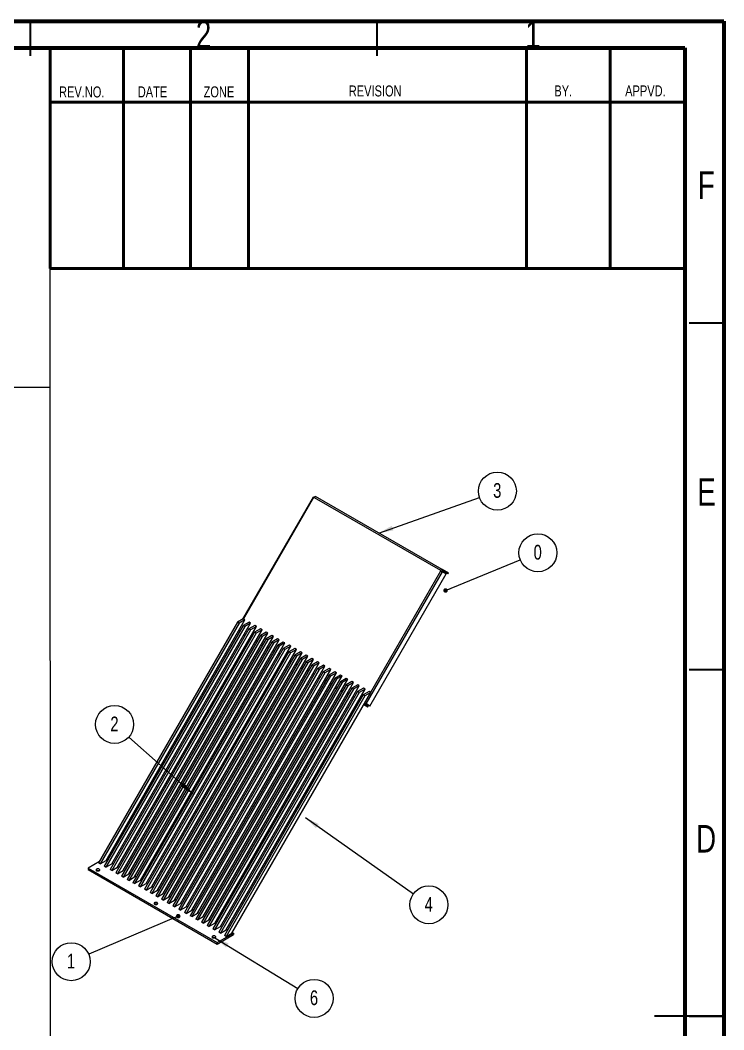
# Model space of a CAD drawing. Header units: millimetres. Extents: x 15 to 1266, y -324 to 294.
# Drawn here: x 1164.8 to 1266.3, y 148.8 to 294.4 of the extents above; entities that cross this region are included whole.
import ezdxf

# ---------------------------------------------------------------- set-up
doc = ezdxf.new("R2010")
doc.units = ezdxf.units.MM
doc.styles.add('SLDTEXTSTYLE0', font='TXT', dxfattribs={"width": 0.75})
doc.dimstyles.new('SLDDIMSTYLE0', dxfattribs={"dimtxt": 0.18, "dimasz": 0.651282, "dimexe": 0, "dimexo": 0.0625, "dimgap": 0, "dimtad": 0, "dimtih": 1, "dimtoh": 1, "dimdec": 0, "dimrnd": 1e-09, "dimzin": 0, "dimdsep": 46, "dimtxsty": 'Standard', "dimblk1": 'DOT', "dimblk2": 'DOT', "dimsah": 1, "dimcen": 0.09, "dimadec": 0, "dimazin": 0, "dimtfac": 0.651282, "dimtdec": 0, "dimtofl": 0, "dimtmove": 0, "dimatfit": 3, "dimldrblk": 'DOT', "dimfxl": 1, "dimfrac": 2, "dimtolj": 1, "dimtzin": 0, "dimarcsym": 0})
doc.dimstyles.new('SLDDIMSTYLE1', dxfattribs={"dimtxt": 0.18, "dimasz": 2.116667, "dimexe": 0, "dimexo": 0.0625, "dimgap": 0, "dimtad": 0, "dimtih": 1, "dimtoh": 1, "dimdec": 0, "dimrnd": 1e-09, "dimzin": 0, "dimdsep": 46, "dimtxsty": 'Standard', "dimsah": 1, "dimcen": 0.09, "dimadec": 0, "dimazin": 0, "dimtfac": 2.116667, "dimtdec": 0, "dimtofl": 0, "dimtmove": 0, "dimatfit": 3, "dimfxl": 1, "dimfrac": 2, "dimtolj": 1, "dimtzin": 0, "dimarcsym": 0})

# ---------------------------------------------------------------- blocks, each defined once
blk = doc.blocks.new('SW_NOTE_0_22')
at = {"color": 0, "linetype": 'Continuous', "lineweight": 0}
blk.add_circle((2.59, 0.91), 2.74, dxfattribs=at)
at = {"color": 0, "linetype": 'Continuous', "lineweight": 0, "insert": (2.57, 2.06), "char_height": 2.12, "attachment_point": 2, "style": 'SLDTEXTSTYLE0'}
blk.add_mtext('3', dxfattribs=at)
blk = doc.blocks.new('SW_NOTE_0_23')
at = {"color": 0, "linetype": 'Continuous', "lineweight": 0}
blk.add_circle((2.54, 1.04), 2.74, dxfattribs=at)
at = {"color": 0, "linetype": 'Continuous', "lineweight": 0, "insert": (2.52, 2.18), "char_height": 2.12, "attachment_point": 2, "style": 'SLDTEXTSTYLE0'}
blk.add_mtext('0', dxfattribs=at)
blk = doc.blocks.new('_Dot')
at = {"color": 0, "linetype": 'ByBlock', "lineweight": -2}
blk.add_line((-0.5, 0), (-1, 0), dxfattribs=at)
at = {"color": 0, "linetype": 'ByBlock', "const_width": 0.5}
blk.add_lwpolyline([(-0.25, 0, 1), (0.25, 0, 1)], format="xyb", close=True, dxfattribs=at)
blk = doc.blocks.new('SW_NOTE_0_24')
at = {"color": 0, "linetype": 'Continuous', "lineweight": 0}
blk.add_circle((-2.52, -1.07), 2.74, dxfattribs=at)
at = {"color": 0, "linetype": 'Continuous', "lineweight": 0, "insert": (-2.55, 0.07), "char_height": 2.12, "attachment_point": 2, "style": 'SLDTEXTSTYLE0'}
blk.add_mtext('1', dxfattribs=at)
blk = doc.blocks.new('SW_NOTE_0_25')
at = {"color": 0, "linetype": 'Continuous', "lineweight": 0}
blk.add_circle((2.24, -1.58), 2.74, dxfattribs=at)
at = {"color": 0, "linetype": 'Continuous', "lineweight": 0, "insert": (2.22, -0.44), "char_height": 2.12, "attachment_point": 2, "style": 'SLDTEXTSTYLE0'}
blk.add_mtext('4', dxfattribs=at)
blk = doc.blocks.new('SW_NOTE_0_26')
at = {"color": 0, "linetype": 'Continuous', "lineweight": 0}
blk.add_circle((2.34, -1.43), 2.74, dxfattribs=at)
at = {"color": 0, "linetype": 'Continuous', "lineweight": 0, "insert": (2.32, -0.28), "char_height": 2.12, "attachment_point": 2, "style": 'SLDTEXTSTYLE0'}
blk.add_mtext('6', dxfattribs=at)
blk = doc.blocks.new('SW_NOTE_0_27')
at = {"color": 0, "linetype": 'Continuous', "lineweight": 0}
blk.add_circle((-2.05, 1.82), 2.74, dxfattribs=at)
at = {"color": 0, "linetype": 'Continuous', "lineweight": 0, "insert": (-2.07, 2.96), "char_height": 2.12, "attachment_point": 2, "style": 'SLDTEXTSTYLE0'}
blk.add_mtext('2', dxfattribs=at)

msp = doc.modelspace()

# ---------------------------------------------------------------- linework, layer by layer
at = {"color": 7, "linetype": 'Continuous', "lineweight": 70}
for p, q in [((866.2637935, 294.2908887), (1266.2637935, 294.2908887)), ((1266.2637935, 294.2908887), (1266.2637935, 7.2908887)), ((871.2637935, 290.4244138), (1260.6662656, 290.4244138)), ((1260.6662656, 290.4244138), (1260.6662656, 13.4244138))]:
    msp.add_line(p, q, dxfattribs=at)
at = {"color": 7, "linetype": 'Continuous', "lineweight": 35}
for p, q in [((1166.2637935, 289.2908887), (1166.2637935, 294.2908887)), ((1216.2637935, 289.2908887), (1216.2637935, 294.2908887)), ((1261.2637935, 250.7908887), (1266.2637935, 250.7908887)), ((1261.2637935, 200.7908887), (1266.2637935, 200.7908887)), ((1266.2647935, 150.7908887), (1256.2627935, 150.7908887)), ((1261.2637935, 150.7908887), (1266.2637935, 150.7908887))]:
    msp.add_line(p, q, dxfattribs=at)
at = {"color": 7, "linetype": 'Continuous', "lineweight": 50}
for p, q in [((1169.1066545, 290.4244138), (1169.1066545, 258.6014948)), ((1179.6825931, 290.4244138), (1179.6825931, 258.7382001)), ((1189.3420038, 290.4244138), (1189.3420038, 258.6014745)), ((1197.6994507, 290.4244138), (1197.6994507, 258.6014948)), ((1237.8161363, 290.4244138), (1237.8161363, 258.6014948)), ((1249.8527482, 290.4244138), (1249.8527482, 258.6014745)), ((1260.6662656, 282.6086927), (1169.1066545, 282.6086927)), ((1260.6662656, 258.6014948), (1169.1066545, 258.6014948))]:
    msp.add_line(p, q, dxfattribs=at)
at = {"color": 7, "linetype": 'Continuous', "lineweight": 18}
for p, q in [((1169.1478154, 96.6162768), (1169.1066545, 258.6014948)), ((871.5059989, 241.4892003), (1169.1110028, 241.4892003))]:
    msp.add_line(p, q, dxfattribs=at)
at = {"color": 7, "linetype": 'Continuous', "lineweight": 25}
for p, q in [((1225.6289249, 215.184809), (1207.3579557, 225.732415)), ((1207.0185016, 225.6214412), (1196.8522182, 208.0129219)), ((1207.1209935, 225.5812233), (1207.0420689, 225.6267867)), ((1207.145333, 225.5087774), (1207.0746223, 225.5495978)), ((1207.1717513, 225.5545352), (1207.1303414, 225.5784484)), ((1207.195333, 225.59538), (1207.145333, 225.5087774)), ((1207.195333, 225.59538), (1225.3915475, 215.0909289)), ((1214.6776707, 195.8131126), (1225.6801093, 214.8698953)), ((1215.211004, 195.5051257), (1226.2134427, 214.5619085)), ((1225.3915475, 215.0909289), (1225.3415475, 215.0043264)), ((1225.3415475, 215.0043264), (1225.4122582, 214.963506)), ((1225.3915475, 215.0909289), (1225.4415475, 215.0620551)), ((1225.4415475, 215.0620551), (1225.3915475, 214.9754526)), ((1225.518654, 214.9216949), (1225.5160275, 214.9230745)), ((1226.4789249, 214.5784786), (1225.5779601, 215.0985945)), ((1225.6289249, 215.184809), (1225.5789249, 215.0982064)), ((1226.4789249, 214.5784786), (1225.5789249, 215.0982064)), ((1225.6573485, 214.8804138), (1225.5974527, 214.9149901)), ((1226.5289249, 214.6650811), (1225.6289249, 215.184809)), ((1225.6801093, 214.8698953), (1226.2134427, 214.5619085)), ((1226.4789249, 214.5784786), (1226.5289249, 214.6650811)), ((1196.1181397, 207.5891474), (1176.0834475, 172.8880428)), ((1196.3538419, 207.4530794), (1176.3191498, 172.7519748)), ((1196.9430976, 207.1129094), (1176.9084055, 172.4118048)), ((1197.1787998, 206.9768413), (1177.1441077, 172.2757367)), ((1177.1524831, 173.2330479), (1197.1871753, 207.9341525)), ((1177.977441, 172.7568098), (1198.0121332, 207.4579144)), ((1178.802399, 172.2805718), (1198.8370911, 206.9816764)), ((1196.951473, 208.0702205), (1196.1181397, 207.5891474)), ((1196.3538419, 207.4530794), (1196.1181397, 207.5891474)), ((1197.1871753, 207.9341525), (1196.3538419, 207.4530794)), ((1197.7764309, 207.5939824), (1196.9430976, 207.1129094)), ((1197.1787998, 206.9768413), (1196.9430976, 207.1129094)), ((1197.1871753, 207.9341525), (1196.951473, 208.0702205)), ((1198.0121332, 207.4579144), (1197.1787998, 206.9768413)), ((1198.6013888, 207.1177444), (1197.7680555, 206.6366713)), ((1198.0121332, 207.4579144), (1197.7764309, 207.5939824)), ((1198.8370911, 206.9816764), (1198.0037578, 206.5006033)), ((1198.8370911, 206.9816764), (1198.6013888, 207.1177444)), ((1197.7680555, 206.6366713), (1177.7333634, 171.9355667)), ((1198.0037578, 206.5006033), (1177.9690656, 171.7994987)), ((1198.5930134, 206.1604332), (1178.5583213, 171.4593286)), ((1198.8287157, 206.0243652), (1178.7940235, 171.3232606)), ((1199.4179713, 205.6841952), (1179.3832792, 170.9830906)), ((1199.6536736, 205.5481271), (1179.6189814, 170.8470225)), ((1179.6273569, 171.8043337), (1199.662049, 206.5054383)), ((1180.4523148, 171.3280956), (1200.4870069, 206.0292002)), ((1181.2772727, 170.8518576), (1201.3119648, 205.5529622)), ((1196.3597018, 206.1024383), (1196.1871607, 206.2020765)), ((1196.1871671, 206.2020876), (1196.3597223, 206.1024737)), ((1197.0120817, 205.7257745), (1197.1846368, 205.6261605)), ((1197.0121251, 205.7258495), (1197.1846802, 205.6262356)), ((1198.0037578, 206.5006033), (1197.7680555, 206.6366713)), ((1199.4263467, 206.6415063), (1198.5930134, 206.1604332)), ((1198.8287157, 206.0243652), (1198.5930134, 206.1604332)), ((1199.662049, 206.5054383), (1198.8287157, 206.0243652)), ((1200.2513047, 206.1652682), (1199.4179713, 205.6841952)), ((1199.6536736, 205.5481271), (1199.4179713, 205.6841952)), ((1199.662049, 206.5054383), (1199.4263467, 206.6415063)), ((1200.4870069, 206.0292002), (1199.6536736, 205.5481271)), ((1201.0762626, 205.6890302), (1200.2429292, 205.2079571)), ((1200.4870069, 206.0292002), (1200.2513047, 206.1652682)), ((1201.3119648, 205.5529622), (1200.4786315, 205.0718891)), ((1201.3119648, 205.5529622), (1201.0762626, 205.6890302)), ((1200.2429292, 205.2079571), (1180.2082371, 170.5068525)), ((1200.4786315, 205.0718891), (1180.4439394, 170.3707845)), ((1201.0678871, 204.731719), (1181.033195, 170.0306144)), ((1201.3035894, 204.595651), (1181.2688973, 169.8945464)), ((1201.8928451, 204.255481), (1181.8581529, 169.5543764)), ((1202.1285473, 204.1194129), (1182.0938552, 169.4183084)), ((1182.1022306, 170.3756195), (1202.1369227, 205.0767241)), ((1182.9271885, 169.8993814), (1202.9618806, 204.600486)), ((1183.7521464, 169.4231434), (1203.7868386, 204.124248)), ((1197.8370396, 205.2495364), (1198.0095947, 205.1499225)), ((1197.837083, 205.2496115), (1198.0096381, 205.1499975)), ((1198.6619975, 204.7732983), (1198.8345527, 204.6736844)), ((1198.6620409, 204.7733734), (1198.834596, 204.6737595)), ((1199.4869554, 204.2970603), (1199.6595106, 204.1974463)), ((1199.4869988, 204.2971354), (1199.6595539, 204.1975214)), ((1200.4786315, 205.0718891), (1200.2429292, 205.2079571)), ((1201.9012205, 205.2127921), (1201.0678871, 204.731719)), ((1201.3035894, 204.595651), (1201.0678871, 204.731719)), ((1202.1369227, 205.0767241), (1201.3035894, 204.595651)), ((1202.7261784, 204.7365541), (1201.8928451, 204.255481)), ((1202.1285473, 204.1194129), (1201.8928451, 204.255481)), ((1202.1369227, 205.0767241), (1201.9012205, 205.2127921)), ((1202.9618806, 204.600486), (1202.1285473, 204.1194129)), ((1203.5511363, 204.260316), (1202.717803, 203.7792429)), ((1202.9618806, 204.600486), (1202.7261784, 204.7365541)), ((1203.7868386, 204.124248), (1202.9535052, 203.6431749)), ((1203.7868386, 204.124248), (1203.5511363, 204.260316)), ((1202.717803, 203.7792429), (1182.6831108, 169.0781383)), ((1202.9535052, 203.6431749), (1182.9188131, 168.9420703)), ((1203.5427609, 203.3030048), (1183.5080687, 168.6019002)), ((1203.7784631, 203.1669368), (1183.743771, 168.4658322)), ((1204.3677188, 202.8267668), (1184.3330267, 168.1256622)), ((1204.603421, 202.6906987), (1184.5687289, 167.9895942)), ((1184.5771043, 168.9469053), (1204.6117965, 203.6480099)), ((1185.4020622, 168.4706673), (1205.4367544, 203.1717718)), ((1186.2270202, 167.9944292), (1206.2617123, 202.6955338)), ((1200.3119134, 203.8208222), (1200.4844685, 203.7212083)), ((1200.3119567, 203.8208973), (1200.4845118, 203.7212833)), ((1201.1368713, 203.3445842), (1201.3094264, 203.2449702)), ((1201.1369146, 203.3446592), (1201.3094697, 203.2450453)), ((1201.9618292, 202.8683461), (1202.1343843, 202.7687321)), ((1201.9618725, 202.8684212), (1202.1344276, 202.7688072)), ((1202.9535052, 203.6431749), (1202.717803, 203.7792429)), ((1202.7867871, 202.392108), (1202.9593422, 202.2924941)), ((1202.7868304, 202.3921831), (1202.9593856, 202.2925691)), ((1204.3760942, 203.7840779), (1203.5427609, 203.3030048)), ((1203.7784631, 203.1669368), (1203.5427609, 203.3030048)), ((1204.6117965, 203.6480099), (1203.7784631, 203.1669368)), ((1205.2010521, 203.3078399), (1204.3677188, 202.8267668)), ((1204.603421, 202.6906987), (1204.3677188, 202.8267668)), ((1204.6117965, 203.6480099), (1204.3760942, 203.7840779)), ((1205.4367544, 203.1717718), (1204.603421, 202.6906987)), ((1206.02601, 202.8316018), (1205.1926767, 202.3505287)), ((1205.4367544, 203.1717718), (1205.2010521, 203.3078399)), ((1206.2617123, 202.6955338), (1205.428379, 202.2144607)), ((1206.2617123, 202.6955338), (1206.02601, 202.8316018)), ((1205.1926767, 202.3505287), (1185.1579846, 167.6494241)), ((1205.428379, 202.2144607), (1185.3936868, 167.5133561)), ((1206.0176346, 201.8742906), (1185.9829425, 167.173186)), ((1206.2533369, 201.7382226), (1186.2186447, 167.037118)), ((1206.8425925, 201.3980526), (1186.8079004, 166.696948)), ((1207.0782948, 201.2619845), (1187.0436026, 166.56088)), ((1187.0519781, 167.5181911), (1207.0866702, 202.2192957)), ((1207.6675504, 200.9218145), (1187.6328583, 166.2207099)), ((1187.876936, 167.0419531), (1207.9116281, 201.7430576)), ((1188.7018939, 166.565715), (1208.736586, 201.2668196)), ((1203.611745, 201.91587), (1203.7843001, 201.816256)), ((1203.6117883, 201.915945), (1203.7843435, 201.8163311)), ((1204.4367029, 201.4396319), (1204.609258, 201.3400179)), ((1204.4367463, 201.439707), (1204.6093014, 201.340093)), ((1205.428379, 202.2144607), (1205.1926767, 202.3505287)), ((1205.2616608, 200.9633938), (1205.4342159, 200.8637799)), ((1205.2617042, 200.9634689), (1205.4342593, 200.8638549)), ((1206.8509679, 202.3553637), (1206.0176346, 201.8742906)), ((1206.2533369, 201.7382226), (1206.0176346, 201.8742906)), ((1207.0866702, 202.2192957), (1206.2533369, 201.7382226)), ((1207.6759259, 201.8791257), (1206.8425925, 201.3980526)), ((1207.0782948, 201.2619845), (1206.8425925, 201.3980526)), ((1207.0866702, 202.2192957), (1206.8509679, 202.3553637)), ((1207.9116281, 201.7430576), (1207.0782948, 201.2619845)), ((1208.5008838, 201.4028876), (1207.6675504, 200.9218145)), ((1207.9032527, 200.7857465), (1207.6675504, 200.9218145)), ((1207.9116281, 201.7430576), (1207.6759259, 201.8791257)), ((1208.736586, 201.2668196), (1207.9032527, 200.7857465)), ((1209.3258417, 200.9266495), (1208.4925083, 200.4455764)), ((1208.736586, 201.2668196), (1208.5008838, 201.4028876)), ((1209.5615439, 200.7905815), (1209.3258417, 200.9266495)), ((1207.9032527, 200.7857465), (1187.8685606, 166.0846419)), ((1208.4925083, 200.4455764), (1188.4578162, 165.7444719)), ((1208.7282106, 200.3095084), (1188.6935185, 165.6084038)), ((1209.3174663, 199.9693384), (1189.2827741, 165.2682338)), ((1209.5531685, 199.8332704), (1189.5184764, 165.1321658)), ((1189.5268518, 166.0894769), (1209.5615439, 200.7905815)), ((1210.1424242, 199.4931003), (1190.107732, 164.7919957)), ((1190.3518097, 165.6132389), (1210.3865018, 200.3143434)), ((1191.1767676, 165.1370008), (1211.2114598, 199.8381054)), ((1206.0866187, 200.4871558), (1206.2591739, 200.3875418)), ((1206.0866621, 200.4872308), (1206.2592172, 200.3876169)), ((1206.9115766, 200.0109177), (1207.0841318, 199.9113037)), ((1206.91162, 200.0109928), (1207.0841751, 199.9113788)), ((1207.7365346, 199.5346796), (1207.9090897, 199.4350657)), ((1207.7365779, 199.5347547), (1207.909133, 199.4351407)), ((1208.7282106, 200.3095084), (1208.4925083, 200.4455764)), ((1209.5615439, 200.7905815), (1208.7282106, 200.3095084)), ((1210.1507996, 200.4504115), (1209.3174663, 199.9693384)), ((1209.5531685, 199.8332704), (1209.3174663, 199.9693384)), ((1210.3865018, 200.3143434), (1209.5531685, 199.8332704)), ((1210.9757575, 199.9741734), (1210.1424242, 199.4931003)), ((1210.3781264, 199.3570323), (1210.1424242, 199.4931003)), ((1210.3865018, 200.3143434), (1210.1507996, 200.4504115)), ((1211.2114598, 199.8381054), (1210.3781264, 199.3570323)), ((1211.8007154, 199.4979353), (1210.9673821, 199.0168622)), ((1211.2114598, 199.8381054), (1210.9757575, 199.9741734)), ((1212.0364177, 199.3618673), (1211.8007154, 199.4979353)), ((1210.3781264, 199.3570323), (1190.3434343, 164.6559277)), ((1210.9673821, 199.0168622), (1190.9326899, 164.3157577)), ((1211.2030843, 198.8807942), (1191.1683922, 164.1796896)), ((1211.79234, 198.5406242), (1191.7576479, 163.8395196)), ((1212.0280422, 198.4045562), (1191.9933501, 163.7034516)), ((1192.0017255, 164.6607627), (1212.0364177, 199.3618673)), ((1212.6172979, 198.0643861), (1192.5826058, 163.3632815)), ((1192.8266834, 164.1845247), (1212.8613756, 198.8856293)), ((1193.6516414, 163.7082866), (1213.6863335, 198.4093912)), ((1208.5614925, 199.0584416), (1208.7340476, 198.9588276)), ((1208.5615358, 199.0585166), (1208.7340909, 198.9589027)), ((1209.3864504, 198.5822035), (1209.5590055, 198.4825895)), ((1209.3864937, 198.5822786), (1209.5590488, 198.4826646)), ((1210.2114083, 198.1059654), (1210.3839634, 198.0063515)), ((1210.2114516, 198.1060405), (1210.3840068, 198.0064266)), ((1211.2030843, 198.8807942), (1210.9673821, 199.0168622)), ((1212.0364177, 199.3618673), (1211.2030843, 198.8807942)), ((1212.6256733, 199.0216973), (1211.79234, 198.5406242)), ((1212.0280422, 198.4045562), (1211.79234, 198.5406242)), ((1212.8613756, 198.8856293), (1212.0280422, 198.4045562)), ((1213.4506312, 198.5454592), (1212.6172979, 198.0643861)), ((1212.8530002, 197.9283181), (1212.6172979, 198.0643861)), ((1212.8613756, 198.8856293), (1212.6256733, 199.0216973)), ((1213.6863335, 198.4093912), (1212.8530002, 197.9283181)), ((1214.2755891, 198.0692211), (1213.4422558, 197.588148)), ((1213.6863335, 198.4093912), (1213.4506312, 198.5454592)), ((1214.5112914, 197.9331531), (1214.2755891, 198.0692211)), ((1212.8530002, 197.9283181), (1192.818308, 163.2272135)), ((1213.4422558, 197.588148), (1193.4075637, 162.8870435)), ((1213.6779581, 197.45208), (1193.6432659, 162.7509754)), ((1214.2672137, 197.11191), (1194.2325216, 162.4108054)), ((1214.502916, 196.975842), (1194.4682239, 162.2747374)), ((1194.4765993, 163.2320485), (1214.5112914, 197.9331531)), ((1195.3015572, 162.7558105), (1215.3362493, 197.4569151)), ((1211.0363662, 197.6297274), (1211.2089213, 197.5301134)), ((1211.0364095, 197.6298024), (1211.2089647, 197.5301885)), ((1211.8613241, 197.1534893), (1212.0338792, 197.0538754)), ((1211.8613675, 197.1535644), (1212.0339226, 197.0539504)), ((1212.686282, 196.6772512), (1212.8588372, 196.5776373)), ((1212.6863254, 196.6773263), (1212.8588805, 196.5777124)), ((1213.6779581, 197.45208), (1213.4422558, 197.588148)), ((1214.5112914, 197.9331531), (1213.6779581, 197.45208)), ((1215.1005471, 197.5929831), (1214.2672137, 197.11191)), ((1214.502916, 196.975842), (1214.2672137, 197.11191)), ((1215.3362493, 197.4569151), (1214.502916, 196.975842)), ((1215.3362493, 197.4569151), (1215.1005471, 197.5929831)), ((1213.5112399, 196.2010132), (1213.6837951, 196.1013992)), ((1213.5112833, 196.2010882), (1213.6838384, 196.1014743)), ((1214.3361978, 195.7247751), (1214.9126791, 195.3919796)), ((1214.3362412, 195.7248502), (1214.3793458, 195.6999664)), ((1214.3793458, 195.6999664), (1214.4293458, 195.786569)), ((1214.3793458, 195.6999664), (1214.9126791, 195.3919796)), ((1214.4293458, 195.786569), (1214.9626791, 195.4785821)), ((1214.6776707, 195.8131126), (1214.60696, 195.853933)), ((1215.1402933, 195.5459462), (1214.60696, 195.853933)), ((1215.211004, 195.5051257), (1214.6776707, 195.8131126)), ((1214.9126791, 195.3919796), (1214.9626791, 195.4785821)), ((1215.211004, 195.5051257), (1215.1402933, 195.5459462)), ((1177.383959, 173.2354877), (1177.2114039, 173.3351017)), ((1176.2012795, 173.0921338), (1174.5597583, 172.1445038)), ((1174.5597583, 172.1445038), (1174.5597583, 171.9267595)), ((1174.5597583, 172.1445038), (1193.1802368, 161.3951303)), ((1174.5597583, 171.9267595), (1193.1802368, 161.1773861)), ((1176.3191498, 172.7519748), (1176.0834475, 172.8880428)), ((1176.3191498, 172.7519748), (1177.1524831, 173.2330479)), ((1177.1441077, 172.2757367), (1176.9084055, 172.4118048)), ((1177.1441077, 172.2757367), (1177.977441, 172.7568098)), ((1177.9690656, 171.7994987), (1177.7333634, 171.9355667)), ((1177.9690656, 171.7994987), (1178.802399, 172.2805718)), ((1178.2089169, 172.7592497), (1178.0363618, 172.8588636)), ((1178.7940235, 171.3232606), (1179.6273569, 171.8043337)), ((1179.0338749, 172.2830116), (1178.8613197, 172.3826256)), ((1179.8588328, 171.8067735), (1179.6862776, 171.9063875)), ((1178.7940235, 171.3232606), (1178.5583213, 171.4593286)), ((1179.6189814, 170.8470225), (1179.3832792, 170.9830906)), ((1179.6189814, 170.8470225), (1180.4523148, 171.3280956)), ((1180.4439394, 170.3707845), (1180.2082371, 170.5068525)), ((1180.4439394, 170.3707845), (1181.2772727, 170.8518576)), ((1180.6837907, 171.3305355), (1180.5112356, 171.4301494)), ((1181.2688973, 169.8945464), (1182.1022306, 170.3756195)), ((1181.5087486, 170.8542974), (1181.3361935, 170.9539114)), ((1182.3337065, 170.3780593), (1182.1611514, 170.4776733)), ((1181.2688973, 169.8945464), (1181.033195, 170.0306144)), ((1182.0938552, 169.4183084), (1181.8581529, 169.5543764)), ((1182.0938552, 169.4183084), (1182.9271885, 169.8993814)), ((1182.9188131, 168.9420703), (1182.6831108, 169.0781383)), ((1182.9188131, 168.9420703), (1183.7521464, 169.4231434)), ((1183.1586644, 169.9018213), (1182.9861093, 170.0014352)), ((1183.743771, 168.4658322), (1184.5771043, 168.9469053)), ((1183.9836223, 169.4255832), (1183.8110672, 169.5251972)), ((1184.8085802, 168.9493451), (1184.6360251, 169.0489591)), ((1183.743771, 168.4658322), (1183.5080687, 168.6019002)), ((1184.5687289, 167.9895942), (1184.3330267, 168.1256622)), ((1184.5687289, 167.9895942), (1185.4020622, 168.4706673)), ((1185.3936868, 167.5133561), (1185.1579846, 167.6494241)), ((1185.3936868, 167.5133561), (1186.2270202, 167.9944292)), ((1185.6335381, 168.4731071), (1185.460983, 168.572721)), ((1186.2186447, 167.037118), (1187.0519781, 167.5181911)), ((1186.4584961, 167.996869), (1186.2859409, 168.096483)), ((1187.283454, 167.5206309), (1187.1108988, 167.6202449)), ((1186.2186447, 167.037118), (1185.9829425, 167.173186)), ((1187.0436026, 166.56088), (1186.8079004, 166.696948)), ((1187.0436026, 166.56088), (1187.876936, 167.0419531)), ((1187.8685606, 166.0846419), (1187.6328583, 166.2207099)), ((1187.8685606, 166.0846419), (1188.7018939, 166.565715)), ((1188.1084119, 167.0443929), (1187.9358568, 167.1440068)), ((1188.6935185, 165.6084038), (1189.5268518, 166.0894769)), ((1188.9333698, 166.5681548), (1188.7608147, 166.6677688)), ((1189.7583277, 166.0919168), (1189.5857726, 166.1915307)), ((1188.6935185, 165.6084038), (1188.4578162, 165.7444719)), ((1189.5184764, 165.1321658), (1189.2827741, 165.2682338)), ((1189.5184764, 165.1321658), (1190.3518097, 165.6132389)), ((1190.3434343, 164.6559277), (1190.107732, 164.7919957)), ((1190.3434343, 164.6559277), (1191.1767676, 165.1370008)), ((1190.5832856, 165.6156787), (1190.4107305, 165.7152926)), ((1191.1683922, 164.1796896), (1192.0017255, 164.6607627)), ((1191.4082435, 165.1394406), (1191.2356884, 165.2390546)), ((1192.2332014, 164.6632026), (1192.0606463, 164.7628165)), ((1191.1683922, 164.1796896), (1190.9326899, 164.3157577)), ((1191.9933501, 163.7034516), (1191.7576479, 163.8395196)), ((1191.9933501, 163.7034516), (1192.8266834, 164.1845247)), ((1192.818308, 163.2272135), (1192.5826058, 163.3632815)), ((1192.818308, 163.2272135), (1193.6516414, 163.7082866)), ((1193.0581594, 164.1869645), (1192.8856042, 164.2865784)), ((1193.6432659, 162.7509754), (1194.4765993, 163.2320485)), ((1193.8831173, 163.7107264), (1193.7105621, 163.8103404)), ((1194.7080752, 163.2344884), (1194.53552, 163.3341023)), ((1193.1802368, 161.3951303), (1195.5372594, 162.7558105)), ((1193.1802368, 161.1773861), (1195.5372594, 162.5380663)), ((1193.6432659, 162.7509754), (1193.4075637, 162.8870435)), ((1194.4682239, 162.2747374), (1194.2325216, 162.4108054)), ((1194.4682239, 162.2747374), (1195.3015572, 162.7558105)), ((1195.5372594, 162.7558105), (1195.360478, 162.8578642)), ((1195.5372594, 162.7558105), (1195.5372594, 162.5380663)), ((1193.1802368, 161.3951303), (1193.1802368, 161.1773861))]:
    msp.add_line(p, q, dxfattribs=at)
at = {"color": 8, "linetype": 'Continuous', "lineweight": 25}
for p, q in [((1196.9750432, 208.0566137), (1207.0746223, 225.5495978)), ((1207.1303414, 225.5784484), (1207.1073917, 225.5386982)), ((1225.4122582, 214.963506), (1215.3126791, 197.4705219)), ((1196.4597304, 206.2756928), (1196.2871753, 206.3753068)), ((1197.2846883, 205.7994548), (1197.1121332, 205.8990687)), ((1198.1096462, 205.3232167), (1197.9370911, 205.4228306)), ((1198.9346041, 204.8469786), (1198.762049, 204.9465926)), ((1199.759562, 204.3707406), (1199.5870069, 204.4703545)), ((1200.5845199, 203.8945025), (1200.4119648, 203.9941164)), ((1201.4094779, 203.4182644), (1201.2369227, 203.5178784)), ((1202.2344358, 202.9420264), (1202.0618806, 203.0416403)), ((1203.0593937, 202.4657883), (1202.8868386, 202.5654022)), ((1203.8843516, 201.9895502), (1203.7117965, 202.0891642)), ((1204.7093095, 201.5133122), (1204.5367544, 201.6129261)), ((1205.5342674, 201.0370741), (1205.3617123, 201.1366881)), ((1206.3592253, 200.560836), (1206.1866702, 200.66045)), ((1207.1841832, 200.084598), (1207.0116281, 200.1842119)), ((1208.0091412, 199.6083599), (1207.836586, 199.7079739)), ((1208.8340991, 199.1321218), (1208.6615439, 199.2317358)), ((1209.659057, 198.6558838), (1209.4865018, 198.7554977)), ((1210.4840149, 198.1796457), (1210.3114598, 198.2792597)), ((1211.3089728, 197.7034076), (1211.1364177, 197.8030216)), ((1212.1339307, 197.2271696), (1211.9613756, 197.3267835)), ((1212.9588886, 196.7509315), (1212.7863335, 196.8505455)), ((1213.7838465, 196.2746934), (1213.6112914, 196.3743074))]:
    msp.add_line(p, q, dxfattribs=at)
at = {"color": 7, "linetype": 'Continuous', "lineweight": 25, "flags": 128}
for points in [[(1175.78541, 171.7635133), (1175.8303537, 171.7426578), (1175.8820128, 171.7278673), (1175.9379718, 171.7198336), (1175.9956142, 171.7189322), (1176.0522445, 171.7252052), (1176.1052149, 171.7383594), (1176.1520486, 171.7577797), (1176.1905555, 171.782558), (1176.2189353, 171.8115357), (1176.2358608, 171.8433578), (1176.2405407, 171.8765364), (1176.2327561, 171.9095201), (1176.2128711, 171.9407666), (1176.1818154, 171.9688148), (1176.1410412, 171.9923533), (1176.092455, 172.0102813), (1176.0383286, 172.0217607), (1175.981193, 172.0262547), (1175.9237197, 172.023553), (1175.8685962, 172.0137821), (1175.8183999, 171.9973988), (1175.775478, 171.9751692), (1175.7418375, 171.9481327), (1175.7190513, 171.9175536), (1175.7081848, 171.8848616), (1175.7097463, 171.8515854), (1175.7236627, 171.8192809), (1175.7492833, 171.7894587), (1175.78541, 171.7635133)], [(1184.1528403, 166.9330986), (1184.197784, 166.9122431), (1184.2494431, 166.8974527), (1184.3054021, 166.8894189), (1184.3630444, 166.8885175), (1184.4196748, 166.8947905), (1184.4726452, 166.9079447), (1184.5194788, 166.927365), (1184.5579858, 166.9521433), (1184.5863655, 166.981121), (1184.6032911, 167.0129431), (1184.607971, 167.0461217), (1184.6001864, 167.0791054), (1184.5803013, 167.1103519), (1184.5492456, 167.1384001), (1184.5084714, 167.1619386), (1184.4598852, 167.1798667), (1184.4057588, 167.1913461), (1184.3486232, 167.19584), (1184.29115, 167.1931383), (1184.2360265, 167.1833674), (1184.1858302, 167.1669842), (1184.1429083, 167.1447546), (1184.1092677, 167.1177181), (1184.0864815, 167.0871389), (1184.0756151, 167.0544469), (1184.0771766, 167.0211707), (1184.091093, 166.9888662), (1184.1167135, 166.9590441), (1184.1528403, 166.9330986)], [(1192.5202705, 162.102684), (1192.5652142, 162.0818285), (1192.6168733, 162.067038), (1192.6728323, 162.0590043), (1192.7304746, 162.0581028), (1192.787105, 162.0643759), (1192.8400754, 162.0775301), (1192.8869091, 162.0969504), (1192.925416, 162.1217287), (1192.9537958, 162.1507063), (1192.9707213, 162.1825285), (1192.9754012, 162.2157071), (1192.9676166, 162.2486908), (1192.9477316, 162.2799372), (1192.9166759, 162.3079855), (1192.8759017, 162.3315239), (1192.8273154, 162.349452), (1192.7731891, 162.3609314), (1192.7160535, 162.3654253), (1192.6585802, 162.3627237), (1192.6034567, 162.3529528), (1192.5532604, 162.3365695), (1192.5103385, 162.3143399), (1192.476698, 162.2873034), (1192.4539117, 162.2567243), (1192.4430453, 162.2240322), (1192.4446068, 162.190756), (1192.4585232, 162.1584516), (1192.4841438, 162.1286294), (1192.5202705, 162.102684)]]:
    msp.add_lwpolyline(points, dxfattribs=at)
at = {"color": 7, "linetype": 'Continuous', "lineweight": 25}
for centre in [(1175.9739718, 171.4012641), (1184.3414021, 166.5708494), (1192.7088323, 161.7404347)]:
    msp.add_arc(centre, 0.4083573, 62.504312301, 117.495687699, dxfattribs=at)
for points, knots in [([(1207.195333, 225.59538), (1207.2017344, 225.6064443), (1207.214745, 225.6289322), (1207.241614, 225.6716886), (1207.2766444, 225.7161562), (1207.3116747, 225.738608), (1207.3385437, 225.741109), (1207.3515543, 225.7352819), (1207.3579557, 225.732415)], [0, 0, 0, 0, 0.120358915, 0.2446261231, 0.5, 0.7553738769, 0.879641085, 1, 1, 1, 1]), ([(1207.0420551, 225.6267944), (1207.0371009, 225.6275365), (1207.0219633, 225.6298039), (1207.0126811, 225.6156654), (1207.0255067, 225.5897704), (1207.0490546, 225.566083), (1207.066191, 225.555034), (1207.0746223, 225.5495978)], [0, 0, 0, 0, 0.1412423233, 0.4315677952, 0.721893267, 0.8631682332, 1, 1, 1, 1]), ([(1207.1303414, 225.5784484), (1207.1271379, 225.5797162), (1207.1205327, 225.5823301), (1207.1089642, 225.5786801), (1207.1004896, 225.5653866), (1207.1018532, 225.5453475), (1207.1104699, 225.5336612), (1207.1132208, 225.5299303)], [0, 0, 0, 0, 0.130709496, 0.2695020934, 0.565373749, 0.8612454046, 1, 1, 1, 1]), ([(1225.6289249, 215.184809), (1225.621825, 215.1880792), (1225.6073947, 215.1947258), (1225.5681963, 215.1993424), (1225.5102362, 215.1901277), (1225.4522761, 215.1588972), (1225.4130777, 215.1232583), (1225.3986474, 215.10159), (1225.3915475, 215.0909289)], [0, 0, 0, 0, 0.120358915, 0.2446261231, 0.5, 0.7553738769, 0.879641085, 1, 1, 1, 1]), ([(1225.4122582, 214.963506), (1225.4219032, 214.9585083), (1225.4415063, 214.9483507), (1225.4893505, 214.9307959), (1225.5555564, 214.9112942), (1225.6178137, 214.8940701), (1225.6584381, 214.88068), (1225.6729629, 214.8734517), (1225.6801093, 214.8698953)], [0, 0, 0, 0, 0.120358915, 0.2446261231, 0.5, 0.7553738769, 0.879641085, 1, 1, 1, 1]), ([(1225.5789249, 215.0982064), (1225.5751703, 215.0999488), (1225.5674289, 215.1035413), (1225.5443776, 215.1076055), (1225.5102362, 215.1061707), (1225.4760947, 215.0942472), (1225.4530435, 215.0781366), (1225.4453021, 215.0673074), (1225.4415475, 215.0620551)], [0, 0, 0, 0, 0.1155956535, 0.2383397654, 0.5, 0.7616602346, 0.8844043465, 1, 1, 1, 1]), ([(1225.5187549, 214.9221932), (1225.5258802, 214.9214612), (1225.5474634, 214.9192439), (1225.5756684, 214.9187725), (1225.5921855, 214.915902), (1225.5974583, 214.9149857)], [0, 0, 0, 0, 0.2512181905, 0.7609590605, 1, 1, 1, 1]), ([(1214.3435229, 195.7374625), (1214.3490316, 195.7293849), (1214.3599891, 195.7133175), (1214.3729171, 195.7044006), (1214.3793458, 195.6999664)], [0, 0, 0, 0, 0.5027299471, 1, 1, 1, 1]), ([(1214.3968048, 195.8297494), (1214.4003538, 195.8218299), (1214.406558, 195.8079852), (1214.4190426, 195.7939216), (1214.4259807, 195.7889704), (1214.4293458, 195.786569)], [0, 0, 0, 0, 0.4077034008, 0.712733994, 1, 1, 1, 1]), ([(1214.6776707, 195.8131126), (1214.6710181, 195.8175256), (1214.6574968, 195.8264948), (1214.6255936, 195.8549627), (1214.579526, 195.9004504), (1214.5296166, 195.9474142), (1214.4980894, 195.9745993), (1214.4869636, 195.9819671), (1214.4853172, 195.9830574)], [0, 0, 0, 0, 0.1335504751, 0.2714375995, 0.5548009266, 0.8381642537, 0.9760513781, 1, 1, 1, 1]), ([(1214.60696, 195.853933), (1214.6037412, 195.8563784), (1214.5971047, 195.8614205), (1214.5831155, 195.8797292), (1214.5686039, 195.9032337), (1214.5558842, 195.9208919), (1214.5516803, 195.926728)], [0, 0, 0, 0, 0.1837271023, 0.3788159253, 0.7946972774, 1, 1, 1, 1])]:
    msp.add_open_spline(points, degree=3, knots=knots, dxfattribs=at)

# ---------------------------------------------------------------- block references
at = {"color": 7, "linetype": 'Continuous', "lineweight": 0}
for name, p in [('SW_NOTE_0_22', (1231.0140368, 225.5908023)), ('SW_NOTE_0_23', (1236.9020791, 216.5671043)), ('SW_NOTE_0_27', (1180.4378141, 191.0277625)), ('SW_NOTE_0_25', (1221.4848367, 168.421112)), ('SW_NOTE_0_24', (1174.6499981, 159.7074451)), ('SW_NOTE_0_26', (1204.8329225, 154.7762006))]:
    msp.add_blockref(name, p, dxfattribs=at)

# ---------------------------------------------------------------- texts
at = {"color": 7, "linetype": 'Continuous', "lineweight": 0, "style": 'SLDTEXTSTYLE0'}
for s, insert, char_height, attachment_point in [('2', (1191.2238305, 294.3510428), 3.96875, 2), ('1', (1238.7238305, 294.3510428), 3.96875, 2), ('REV.NO.', (1170.3799185, 284.855116), 1.5875, 1), ('DATE', (1181.7328403, 284.8703339), 1.5875, 1), ('ZONE', (1191.2311654, 284.8703339), 1.5875, 1), ('REVISION', (1212.171699, 284.997474), 1.5875, 1), ('BY.', (1241.8248427, 285.0126919), 1.5875, 1), ('APPVD.', (1252.0358338, 285.0126919), 1.5875, 1), ('F', (1263.7215337, 272.6010428), 3.96875, 2), ('E', (1263.7716024, 228.3510428), 3.96875, 2), ('D', (1263.7164808, 178.3510428), 3.96875, 2)]:
    msp.add_mtext(s, dxfattribs=dict(at, insert=insert, char_height=char_height, attachment_point=attachment_point))

# ---------------------------------------------------------------- leaders
at = {"color": 7, "linetype": 'Continuous', "lineweight": 0}
for points, dimstyle in [([(1216.4934403, 220.458612), (1231.0140368, 225.5908023)], 'SLDDIMSTYLE1'), ([(1226.124927, 212.168531), (1236.9020791, 216.5671043)], 'SLDDIMSTYLE0'), ([(1189.7868742, 182.7430081), (1180.4378141, 191.0277625)], 'SLDDIMSTYLE1'), ([(1205.9092897, 179.4205914), (1221.4848367, 168.421112)], 'SLDDIMSTYLE1'), ([(1187.5700224, 165.208242), (1174.6499981, 159.7074451)], 'SLDDIMSTYLE0'), ([(1192.8544725, 162.082582), (1204.8329225, 154.7762006)], 'SLDDIMSTYLE1')]:
    msp.add_leader(points, dimstyle=dimstyle, dxfattribs=at)

doc.saveas('drawing.dxf')
